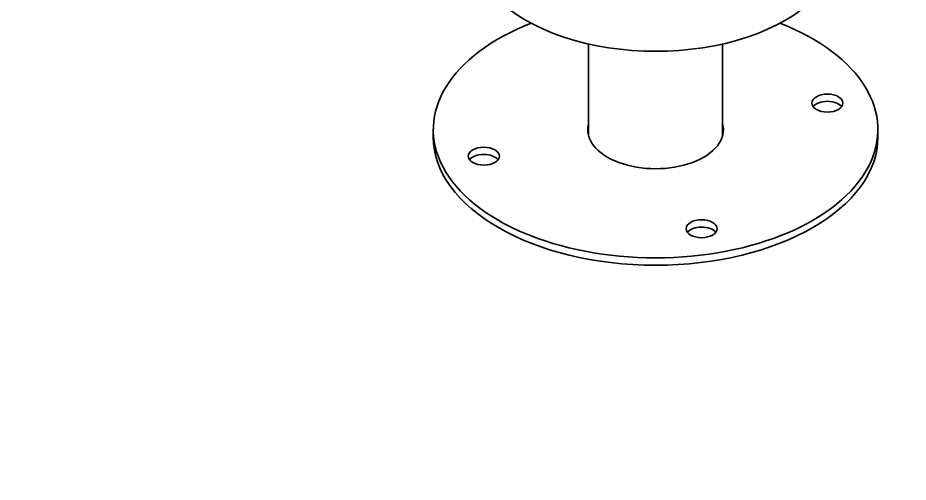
# Model space of a CAD drawing. Header units: millimetres. Extents: x 0 to 42050, y 0 to 29700.
# Drawn here: x 28472.7 to 28632.9, y 11871.9 to 11955.5 of the extents above; entities that cross this region are included whole.
import ezdxf

# ---------------------------------------------------------------- set-up
doc = ezdxf.new("R2010")
doc.units = ezdxf.units.MM
doc.header["$LTSCALE"] = 50
doc.layers.add('Visible', color=7, linetype='Continuous', lineweight=35)

msp = doc.modelspace()

# ---------------------------------------------------------------- linework, layer by layer
at = {"layer": 'Visible'}
for p, q in [((28575.41, 11934.28), (28575.41, 11950.76)), ((28599.53, 11934.28), (28599.53, 11950.76)), ((28547.47, 11935.34), (28547.47, 11934.03)), ((28627.47, 11935.34), (28627.47, 11934.03))]:
    msp.add_line(p, q, dxfattribs=at)
at = {"layer": 'Visible', "color": 9, "true_color": 0xc0c0c0}
for major_axis, start_param, end_param in [((-3300, 0), 6.096202, 9.616876), ((3260, 0), 4.532673, 6.283185)]:
    msp.add_ellipse((26536.67, 12521.29), major_axis=major_axis, ratio=0.57735, start_param=start_param, end_param=end_param, dxfattribs=at)
at = {"layer": 'Visible'}
for centre, major_axis, start_param, end_param in [((28587.47, 11968.49), (-33, 0), 0, 3.141593), ((28587.47, 11935.34), (-40, 0), 5.305938, 10.402025), ((28618.38, 11938.82), (-2.8, 0), 3.557545, 5.867233), ((28587.47, 11935.34), (12.2, 0), 2.989952, 6.434826), ((28587.47, 11934.03), (40, 0), 3.141593, 6.283185), ((28587.47, 11934.03), (-12.2, 0), 6.131545, 6.190317), ((28587.47, 11934.03), (12.2, 0), 0.092869, 0.151641), ((28556.56, 11929.25), (-2.8, 0), 3.557545, 5.867233), ((28595.75, 11916.19), (-2.8, 0), 3.557545, 5.867233)]:
    msp.add_ellipse(centre, major_axis=major_axis, ratio=0.57735, start_param=start_param, end_param=end_param, dxfattribs=at)
for centre, major_axis in [((28618.38, 11940.12), (-2.8, 0)), ((28556.56, 11930.56), (2.8, 0)), ((28595.75, 11917.5), (2.8, 0))]:
    msp.add_ellipse(centre, major_axis=major_axis, ratio=0.57735, dxfattribs=at)

doc.saveas('drawing.dxf')
